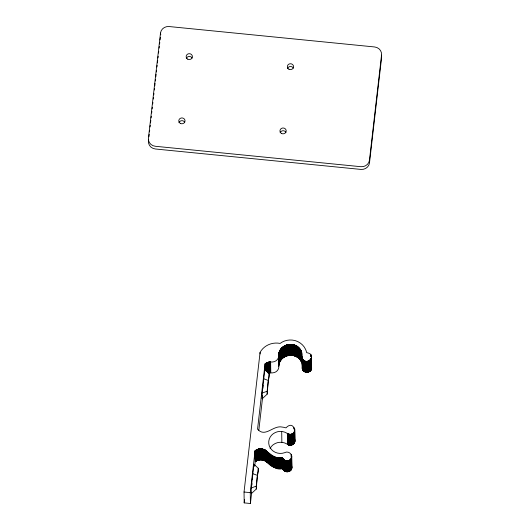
<?xml version="1.0" encoding="UTF-8"?>
<svg xmlns="http://www.w3.org/2000/svg" width="530" height="530" viewBox="0 0 530 530"><rect width="100%" height="100%" fill="white"/><g stroke="black" fill="none" stroke-linecap="round" stroke-linejoin="round"><path stroke-width="0.79" d="M278.694 355.537L278.641 356.624A6.572 6.161 -0.8 0 1 272.612 361.99L268.617 362.096L265.053 363.852L257.553 429.174C265.258 438.045 273.248 424.914 282.205 427.081A16.443 15.416 -0.8 0 1 285.968 427.889C295.064 418.137 298.814 439.549 286.863 433.182A11.739 11.011 -0.8 0 0 268.77 441.258A11.739 11.011 -0.8 0 0 284.623 452.7C288.327 450.328 293.719 454.839 291.109 458.748C290.009 460.53 287.664 461.325 285.683 460.736C282.152 459.218 283.146 456.582 278.038 457.675C269.916 457.244 263.966 443.729 255.062 450.858L250.266 492.635L250.412 503.5L244.191 502.884L244.038 492.019L260.078 352.39A18.272 17.139 -0.8 0 1 280.125 343.413C284.219 340.293 289.758 339.24 294.733 340.512A11.196 10.501 -0.8 0 1 295.733 340.797C299.914 342.135 303.597 345.143 305.465 349.151A16.443 15.416 -0.8 0 1 306.605 352.616C319.988 355.08 302.411 368.999 302.153 355.994A11.739 11.011 -0.8 0 0 301.173 350.94C296.727 340.26 278.608 343.659 278.687 355.259L278.793 367.489A6.572 6.161 -0.8 0 1 272.764 372.855L268.445 373.047L268.293 362.182M278.84 366.124C278.76 354.55 296.88 351.105 301.325 361.805A11.739 11.011 -0.8 0 1 302.305 366.859C300.722 374.14 313.773 373.557 311.375 366.429M282.543 457.708L282.695 468.566C284.073 474.012 293.368 471.813 291.758 466.274M251.22 487.991L253.943 464.28L258.289 468.295L258.329 471.19L257.249 476.563L256.275 489.058L251.299 493.682L251.22 487.991L256.235 486.162L258.289 468.295M252.28 479.345L252.505 476.907M252.446 479.332L252.538 478.358M262.125 393.075L264.848 369.364L269.187 373.378L269.227 376.274L268.154 381.646L267.18 394.141L262.204 398.772L262.125 393.075L267.133 391.246L269.187 373.378M262.814 388.49L263.112 385.244M270.075 448.4A11.739 11.011 -0.8 0 1 287.015 444.047C289.99 446.869 295.879 444.167 294.872 439.913M148.652 139.277L148.46 140.92A7.831 7.34 -0.8 0 0 155.409 148.996L360.877 169.415A7.831 7.34 -0.8 0 0 369.496 162.882L381.574 57.75A7.831 7.34 -0.8 0 0 381.375 55.133M148.937 136.813L149.215 134.348M149.5 131.884L149.692 130.241M150.07 126.955L150.255 125.312M150.54 122.847L150.818 120.383M151.103 117.918L151.295 116.275M151.673 112.996L151.858 111.353M152.143 108.889L152.329 107.245M152.706 103.959L152.898 102.316M153.276 99.03L153.461 97.388M153.746 94.923L153.932 93.28M154.309 89.994L154.502 88.351M154.786 85.886L155.065 83.422M155.35 80.957L155.542 79.314M155.82 76.85L156.105 74.385M156.39 71.921L156.575 70.278M156.953 66.999L157.145 65.356M157.423 62.891L157.708 60.427M157.993 57.962L158.178 56.319M158.556 53.033L158.748 51.39M159.126 48.104L159.311 46.461M159.596 43.997L159.782 42.354M160.067 39.889L160.351 37.425M244.191 502.884L244.569 499.598M251.299 493.682L251.465 492.224M262.204 398.772L262.622 395.122M250.412 503.5L251.637 492.854M254.744 465.817L255.215 461.723L255.062 450.858M258.832 430.234L262.582 397.579M263.562 382.322L263.668 381.54M279.542 351.317L279.694 362.175M279.721 350.92L279.807 361.917M279.9 350.568L280.072 361.387M280.324 349.833L280.476 360.692M281.291 348.515L281.443 359.38M281.191 359.678L281.139 348.694M255.215 461.723C266.053 453.759 271.34 472.184 282.695 468.566M244.038 492.019L250.266 492.635M263.45 378.672L268.134 380.394M252.545 473.588L257.235 475.311M294.441 438.774L294.779 439.575M311.401 356.24L311.58 368.476M311.382 356.842L311.474 368.986M311.269 358.287L311.362 369.317M311.084 355.246L311.11 356.796M311.15 358.618L311.302 369.476M311.011 355.087L311.031 356.637M311.077 358.777L311.15 369.794M310.924 354.934L310.951 356.485M310.918 359.088L311.064 369.947M310.825 359.241L310.977 370.099M310.726 359.386L310.878 370.251M310.626 359.532L310.779 370.391M310.514 359.671L310.666 370.53M310.401 359.804L310.553 370.669M310.282 359.936L310.434 370.801M310.156 360.062L310.308 370.927M310.023 360.188L310.176 371.046M309.891 360.301L310.043 371.166M309.752 360.413L309.898 371.278M309.606 360.519L309.758 371.384M309.454 360.625L309.606 371.484M309.301 360.718L309.454 371.583M309.142 360.811L309.295 371.669M308.983 360.897L309.136 371.755M308.818 360.97L308.97 371.835M308.652 361.043L308.805 371.908M308.48 361.109L308.632 371.974M308.308 361.168L308.46 372.033M308.129 361.221L308.281 372.087M307.95 361.268L308.102 372.133M307.771 361.314L307.923 372.173M307.592 361.347L307.744 372.206M307.413 361.374L307.559 372.232M307.228 361.394L307.38 372.252M307.042 361.407L307.195 372.265M306.857 361.414L307.009 372.272M306.671 361.414L306.824 372.272M306.492 361.407L306.645 372.265M306.307 361.394L306.459 372.252M306.121 361.374L306.274 372.232M305.942 361.341L306.095 372.206M305.757 361.308L305.909 372.173M305.578 361.268L305.731 372.133M305.406 361.221L305.558 372.087M305.227 361.168L305.379 372.033M305.055 361.109L305.207 371.974M304.882 361.043L305.035 371.908M304.717 360.97L304.869 371.835M304.551 360.89L304.704 371.755M304.392 360.804L304.545 371.669M304.233 360.718L304.386 371.576M304.081 360.619L304.233 371.484M303.935 360.519L304.087 371.378M303.789 360.413L303.942 371.272M303.65 360.301L303.803 371.159M303.518 360.181L303.663 371.04M303.385 360.055L303.538 370.921M303.259 359.93L303.412 370.795M303.14 359.797L303.293 370.662M303.027 359.665L303.18 370.523M302.921 359.525L303.067 370.384M302.723 359.234L302.968 370.245M302.63 359.082L302.782 369.947M302.55 358.929L302.696 369.788M302.398 358.611L302.623 369.635M302.279 358.28L302.491 369.311M302.153 357.776L302.385 368.979M302.107 356.571L302.279 368.469M301.173 350.94L301.325 361.805M300.974 350.549L301.126 361.414M300.762 350.164L300.914 361.029M300.536 349.787L300.689 360.652M300.298 349.422L300.45 360.281M300.04 349.065L300.192 359.923M299.768 348.714L299.914 359.578M299.476 348.376L299.629 359.241M299.178 348.051L299.331 358.909M298.86 347.733L299.013 358.598M298.536 347.428L298.688 358.293M298.198 347.137L298.35 358.002M297.847 346.858L297.999 357.724M297.482 346.593L297.635 357.458M297.363 346.501L297.515 357.366M297.237 346.415L297.39 357.28M297.072 346.289L297.257 357.207M296.86 346.176L297.005 357.034M296.721 346.103L296.873 356.968M296.469 345.944L296.615 356.809M296.33 345.878L296.482 356.743M296.065 345.732L296.217 356.591M295.925 345.673L296.078 356.531M295.654 345.533L295.806 356.392M295.515 345.474L295.667 356.339M295.243 345.348L295.389 356.213M295.097 345.295L295.243 356.16M294.812 345.176L294.965 356.041M294.667 345.136L294.819 355.994M294.382 345.023L294.534 355.888M294.236 344.984L294.389 355.849M293.945 344.891L294.097 355.749M293.792 344.858L293.945 355.716M294.753 429.22L294.932 441.291M293.507 344.772L293.653 355.63M294.68 428.883L294.839 441.801M293.348 344.738L293.501 355.603M294.574 428.551L294.74 442.133M294.448 428.227L294.614 442.457M294.415 431.168L294.541 442.616M293.057 344.666L293.209 355.531M294.309 431.91L294.461 442.775M294.223 432.063L294.282 443.073M292.904 344.639L293.057 355.504M294.031 432.361L294.183 443.219M293.905 427.326L293.925 428.876M293.925 432.5L294.077 443.365M292.606 344.579L292.759 355.438M293.812 432.639L293.964 443.504M293.7 432.778L293.852 443.636M292.447 344.56L292.6 355.425M293.574 432.904L293.726 443.769M292.149 344.507L292.302 355.372M293.448 433.03L293.6 443.895M293.315 433.149L293.468 444.014M291.997 344.493L292.143 355.358M293.176 433.268L293.328 444.127M291.692 344.454L291.844 355.312M293.037 433.374L293.189 444.239M292.891 433.48L293.044 444.345M291.533 344.447L291.685 355.305M292.739 433.58L292.891 444.445M292.587 433.679L292.739 444.537M291.235 344.414L291.387 355.279M292.427 433.765L292.58 444.624M291.076 344.414L291.228 355.279M292.262 433.845L292.414 444.71M292.096 433.924L292.249 444.783M290.771 344.394L290.924 355.259M290.612 344.401L290.765 355.266M291.931 433.99L292.083 444.856M291.758 434.057L291.911 444.922M290.314 344.394L290.466 355.252M291.586 434.116L291.732 444.975M290.155 344.401L290.308 355.266M291.407 434.169L291.56 445.028M291.712 455.919L291.884 467.818M291.606 455.409L291.798 468.328M291.228 434.209L291.381 445.074M291.5 455.078L291.705 468.666M289.85 344.407L290.003 355.266M291.368 454.753L291.579 468.99M291.049 434.249L291.202 445.114M291.295 454.601L291.334 457.701M291.361 458.284L291.513 469.149M289.691 344.421L289.844 355.285M290.871 434.282L291.016 445.14M291.209 454.442L291.255 457.549M291.281 458.443L291.348 469.461M291.109 458.748L291.261 469.613M289.393 344.434L289.546 355.299M290.685 434.302L290.837 445.167M291.01 458.894L291.162 469.759M290.91 459.04L291.056 469.905M289.234 344.46L289.387 355.319M290.5 434.322L290.652 445.187M290.798 459.179L290.95 470.044M290.314 434.335L290.466 445.193M290.685 459.318L290.837 470.176M288.936 344.487L289.089 355.345M290.566 459.45L290.718 470.309M290.135 434.342L290.288 445.2M290.44 459.576L290.592 470.435M288.777 344.513L288.93 355.372M289.95 434.335L290.102 445.2M290.308 459.695L290.46 470.56M289.764 434.328L289.917 445.187M290.168 459.815L290.321 470.673M288.479 344.546L288.631 355.411M290.029 459.927L290.182 470.786M288.32 344.579L288.472 355.444M289.579 434.308L289.731 445.173M289.883 460.033L290.036 470.898M289.4 434.289L289.552 445.154M289.738 460.133L289.89 470.998M288.022 344.632L288.174 355.491M289.214 434.255L289.367 445.12M289.585 460.232L289.738 471.091M287.869 344.666L288.022 355.531M289.035 434.222L289.188 445.087M289.426 460.318L289.579 471.183M288.857 434.183L289.009 445.041M289.267 460.404L289.413 471.269M287.578 344.725L287.724 355.59M287.419 344.772L287.571 355.637M288.678 434.13L288.83 444.995M289.102 460.484L289.254 471.349M288.93 460.557L289.082 471.415M288.505 434.077L288.658 444.935M287.127 344.844L287.28 355.703M288.333 434.01L288.486 444.875M288.764 460.623L288.916 471.481M286.982 344.891L287.127 355.756M288.585 460.683L288.737 471.541M288.168 433.944L288.313 444.809M287.995 433.871L288.148 444.73M288.413 460.736L288.565 471.594M286.69 344.97L286.843 355.835M288.234 460.782L288.386 471.647M286.538 345.03L286.69 355.888M287.836 433.792L287.989 444.65M287.677 433.706L287.83 444.564M288.055 460.822L288.207 471.687M286.26 345.123L286.405 355.981M287.518 433.613L287.671 444.471M287.876 460.855L288.029 471.72M286.107 345.182L286.26 356.041M287.366 433.514L287.518 444.372M287.691 460.881L287.843 471.746M287.512 460.901L287.657 471.766M285.829 345.282L285.981 356.147M285.683 345.348L285.836 356.213M287.326 460.914L287.479 471.779M287.141 460.921L287.293 471.786M285.412 345.461L285.557 356.326M286.955 460.921L287.108 471.786M285.266 345.533L285.418 356.392M286.77 460.914L286.922 471.779M284.994 345.653L285.147 356.518M286.591 460.901L286.743 471.766M284.855 345.732L285.007 356.591M286.405 460.881L286.558 471.746M284.59 345.865L284.743 356.723M286.22 460.855L286.372 471.72M284.451 345.944L284.603 356.803M286.041 460.822L286.193 471.68M285.862 460.782L286.014 471.64M284.199 346.083L284.345 356.948M284.06 346.169L284.212 357.034M285.683 460.736L285.836 471.594M285.511 460.676L285.663 471.541M283.808 346.322L283.961 357.187M283.683 346.415L283.828 357.273M285.339 460.616L285.491 471.481M285.166 460.55L285.319 471.415M283.437 346.574L283.59 357.439M285.001 460.477L285.153 471.342M283.305 346.666L283.457 357.531M284.835 460.404L284.988 471.263M283.073 346.839L283.219 357.704M284.676 460.318L284.829 471.177M282.947 346.938L283.099 357.803M284.517 460.225L284.67 471.091M284.365 460.133L284.517 470.991M282.715 347.117L282.868 357.982M282.596 347.223L282.748 358.081M284.219 460.027L284.365 470.892M284.073 459.921L284.226 470.786M282.377 347.408L282.53 358.273M283.934 459.808L284.087 470.673M282.258 347.514L282.41 358.379M283.795 459.689L283.947 470.554M282.046 347.713L282.198 358.578M283.669 459.57L283.822 470.428M281.933 347.826L282.086 358.684M283.543 459.444L283.696 470.302M283.424 459.311L283.577 470.17M281.728 348.031L281.88 358.889M283.311 459.172L283.457 470.037M281.622 348.144L281.774 359.009M283.199 459.033L283.351 469.898M283.099 458.887L283.252 469.752M281.43 348.356L281.582 359.221M282.914 458.589L283.152 469.606M282.828 458.437L282.98 469.302M282.682 458.119L282.907 469.143M282.563 457.794L282.768 468.818M280.993 348.879L281.145 359.744M280.867 349.038L281.019 359.903M280.807 349.124L280.926 360.029M280.708 349.257L280.754 360.261M280.555 349.475L280.668 360.393M281.702 431.466L281.854 442.325M280.443 349.641L280.595 360.499M281.9 457.774L282.053 468.633M280.277 349.899L280.35 360.897M280.131 350.144L280.251 361.056M280.052 350.277L280.118 361.301M279.847 350.661L279.906 361.718M281.258 457.814L281.41 468.679M279.482 351.456L279.635 362.321M279.376 351.721L279.476 362.725M279.231 352.132L279.383 362.99M279.184 352.278L279.33 363.136M280.615 457.834L280.767 468.699M279.105 352.543L279.211 363.553M278.992 352.967L279.045 364.249M278.866 353.536L278.946 364.825M278.76 354.245L278.853 365.972M279.966 457.827L280.118 468.692M279.323 457.801L279.476 468.666M278.681 457.748L278.833 468.613M278.038 457.675L278.19 468.533M277.402 457.575L277.554 468.44M276.773 457.45L276.925 468.315M276.143 457.304L276.296 468.169M275.527 457.138L275.68 468.003M274.911 456.946L275.063 467.811M274.308 456.734L274.46 467.592M273.719 456.496L273.871 467.361M273.135 456.237L273.281 467.102M272.559 455.959L272.712 466.824M270.625 361.851L270.777 372.716M272.003 455.661L272.148 466.526M270.287 361.864L270.439 372.723M271.453 455.343L271.605 466.201M269.949 361.884L270.101 372.749M269.618 361.917L269.763 372.782M270.916 454.998L271.069 465.863M269.28 361.964L269.432 372.828M270.399 454.641L270.552 465.506M268.948 362.023L269.101 372.888M268.617 362.096L268.77 372.961M269.896 454.263L270.048 465.128M269.412 453.865L269.565 464.731M267.968 362.275L268.12 373.14M267.65 362.387L267.789 372.471M268.942 453.455L269.094 464.313M267.339 362.507L267.478 372.59M268.485 453.024L268.637 463.882M267.027 362.633L267.16 371.947M268.054 452.574L268.206 463.439M266.729 362.778L266.848 371.311M267.133 391.246L267.18 394.141M266.431 362.931L266.55 371.464M267.637 452.11L267.789 462.975M267.491 451.938L267.716 462.889M266.139 363.096L266.245 370.854M267.246 451.633L267.398 462.491M265.855 363.269L265.967 371.026M266.941 451.361L267.094 462.226M265.583 363.454L265.676 370.437M266.862 451.288L267.007 462.147M266.689 451.136L266.928 462.074M266.603 451.057L266.756 461.921M265.311 363.646L265.411 370.629M266.517 450.984L266.663 461.849M266.424 450.911L266.577 461.776M265.053 363.852L265.139 370.059M266.245 450.772L266.491 461.703M266.153 450.699L266.305 461.564M266.06 450.632L266.212 461.498M265.967 450.566L266.12 461.431M265.875 450.5L266.027 461.365M265.682 450.374L265.927 461.299M265.583 450.315L265.735 461.173M265.484 450.255L265.636 461.113M265.384 450.195L265.537 461.054M265.285 450.136L265.437 460.994M265.185 450.076L265.338 460.941M265.086 450.023L265.232 460.881M264.98 449.97L265.132 460.828M264.881 449.917L265.026 460.775M264.669 449.811L264.927 460.722M264.563 449.765L264.715 460.623M264.457 449.712L264.609 460.577M264.351 449.665L264.503 460.53M264.245 449.625L264.397 460.484M264.139 449.579L264.284 460.444M264.026 449.539L264.178 460.398M263.92 449.493L264.072 460.358M263.808 449.453L263.96 460.318M263.695 449.42L263.847 460.278M263.589 449.38L263.741 460.245M263.476 449.347L263.629 460.206M263.364 449.314L263.516 460.173M263.251 449.281L263.403 460.139M263.138 449.248L263.291 460.113M263.026 449.221L263.178 460.08M262.913 449.188L263.065 460.053M262.8 449.162L262.946 460.027M262.681 449.135L262.834 460M262.569 449.115L262.721 459.974M262.456 449.089L262.602 459.954M262.337 449.069L262.489 459.934M262.224 449.049L262.37 459.914M262.105 449.029L262.257 459.894M261.992 449.016L262.138 459.874M261.873 449.003L262.025 459.861M261.754 448.983L261.906 459.848M261.641 448.976L261.793 459.835M261.522 448.963L261.674 459.828M260.078 352.39L260.098 353.941M261.403 448.956L261.555 459.815M261.29 448.943L261.436 459.808M261.171 448.936L261.323 459.801M261.052 448.936L261.204 459.795M260.932 448.93L261.085 459.795M260.82 448.93L260.965 459.788M260.7 448.93L260.853 459.788M260.581 448.93L260.733 459.788M260.462 448.93L260.614 459.795M260.343 448.936L260.495 459.795M260.23 448.943L260.382 459.801M260.111 448.95L260.263 459.808M259.991 448.956L260.144 459.815M259.879 448.963L260.025 459.828M259.76 448.976L259.912 459.841M259.64 448.99L259.793 459.854M259.528 449.003L259.673 459.868M259.409 449.016L259.561 459.881M259.289 449.036L259.442 459.901M259.177 449.056L259.329 459.914M259.057 449.076L259.21 459.941M258.945 449.095L259.097 459.96M258.832 449.122L258.978 459.98M258.713 449.142L258.865 460.007M258.6 449.168L258.753 460.033M258.488 449.195L258.64 460.06M258.375 449.228L258.521 460.086M258.256 449.255L258.408 460.119M258.143 449.288L258.296 460.153M258.031 449.321L258.183 460.186M257.924 449.354L258.07 460.219M257.812 449.394L257.964 460.252M257.699 449.427L257.852 460.292M257.587 449.466L257.739 460.332M257.481 449.506L257.633 460.371M257.368 449.546L257.52 460.411M257.262 449.592L257.414 460.451M257.156 449.632L257.308 460.497M257.043 449.678L257.09 460.59M256.831 449.778L256.984 460.636M256.725 449.824L256.878 460.689M256.626 449.877L256.772 460.736M256.52 449.93L256.672 460.789M256.414 449.983L256.566 460.842M256.315 450.036L256.467 460.901M256.215 450.089L256.361 460.954M256.109 450.149L256.262 461.014M256.01 450.208L256.162 461.074M255.91 450.268L256.063 461.133M255.811 450.328L255.964 461.193M256.235 486.162L256.275 489.058M255.718 450.394L255.871 461.252M255.619 450.454L255.679 461.378M255.433 450.586L255.579 461.444M255.334 450.652L255.486 461.517M255.241 450.719L255.394 461.584M255.155 450.792L255.301 461.65M253.943 464.28L253.976 466.725M251.909 483.4L251.929 485.049M160.722 34.808A7.831 7.34 -0.8 0 1 160.815 34.49M186.302 58.558A3.134 2.935 -0.8 0 1 192.151 58.055M287.512 68.502A3.134 2.935 -0.8 0 1 293.328 68.112M178.954 122.695A3.134 2.935 -0.8 0 1 184.718 122.205M280.131 132.752A3.134 2.935 -0.8 0 1 285.948 132.361M160.504 33.065L148.426 138.204A7.831 7.34 -0.8 0 0 155.369 146.28L360.837 166.698A7.831 7.34 -0.8 0 0 369.463 160.173L381.54 55.034A7.831 7.34 -0.8 0 0 374.591 46.958L169.123 26.54A7.831 7.34 -0.8 0 0 160.504 33.065M187.746 59.168A3.134 2.935 -0.8 0 0 192.416 56.571A3.134 2.935 -0.8 0 0 187.693 54.08A3.134 2.935 -0.8 0 0 187.746 59.168M281.549 133.474A3.134 2.935 -0.8 0 0 286.213 130.87A3.134 2.935 -0.8 0 0 281.49 128.386A3.134 2.935 -0.8 0 0 281.549 133.474M288.923 69.218A3.134 2.935 -0.8 0 0 293.594 66.621A3.134 2.935 -0.8 0 0 288.87 64.137A3.134 2.935 -0.8 0 0 288.923 69.218M180.366 123.417A3.134 2.935 -0.8 0 0 185.036 120.82A3.134 2.935 -0.8 0 0 180.313 118.329A3.134 2.935 -0.8 0 0 180.366 123.417"/></g></svg>
